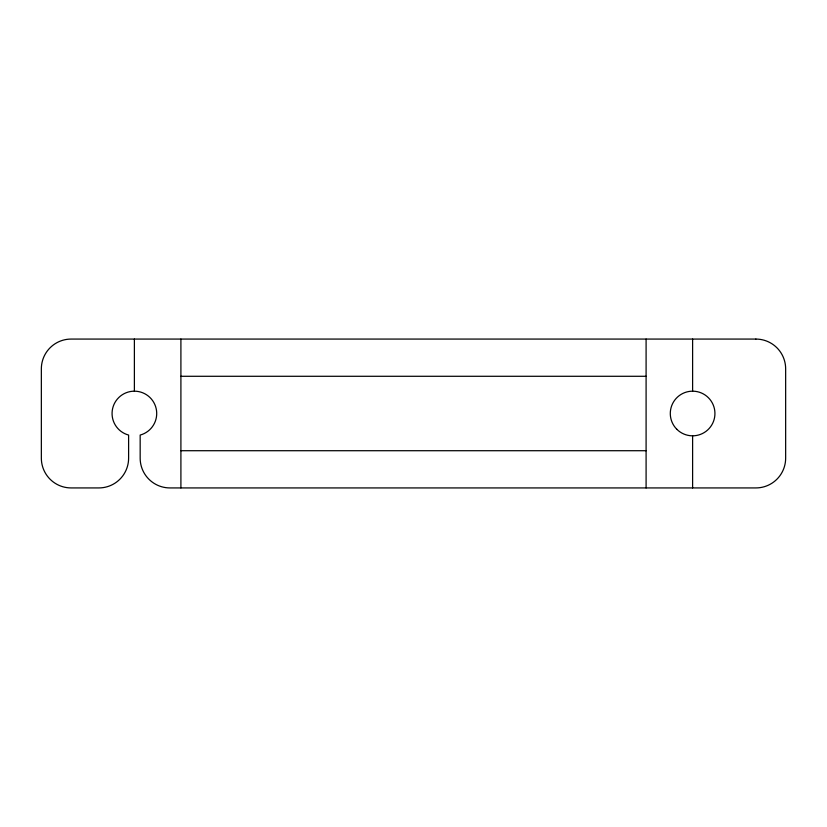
<?xml version="1.0" encoding="UTF-8"?>
<svg xmlns="http://www.w3.org/2000/svg" width="827" height="827" viewBox="0 0 827 827"><rect width="100%" height="100%" fill="white"/><g stroke="black" fill="none" stroke-linecap="round" stroke-linejoin="round"><path stroke-width="1.24" d="M180.906 376.285L646.094 376.285M180.906 450.715L646.094 450.715M692.612 339.07L692.612 391.171M692.612 435.829L692.612 487.93M646.094 339.07L646.094 487.93M180.906 339.07L180.906 487.93M134.387 339.07L134.387 391.171M755.878 339.07L71.122 339.07A29.772 29.772 0 0 0 41.35 368.842L41.35 458.158A29.772 29.772 0 0 0 71.122 487.93L98.837 487.93A29.772 29.772 0 0 0 128.609 458.158L128.609 435.064A22.329 22.329 0 0 1 116.1 400.692A22.329 22.329 0 0 1 152.675 400.692A22.329 22.329 0 0 1 140.166 435.064L140.166 458.158A29.772 29.772 0 0 0 169.938 487.93L755.878 487.93A29.772 29.772 0 0 0 785.65 458.158L785.65 368.842A29.772 29.772 0 0 0 755.878 339.07M676.827 429.285A22.329 22.329 0 0 0 714.177 419.279A22.329 22.329 0 0 0 686.834 391.936A22.329 22.329 0 0 0 676.827 429.285"/></g></svg>
